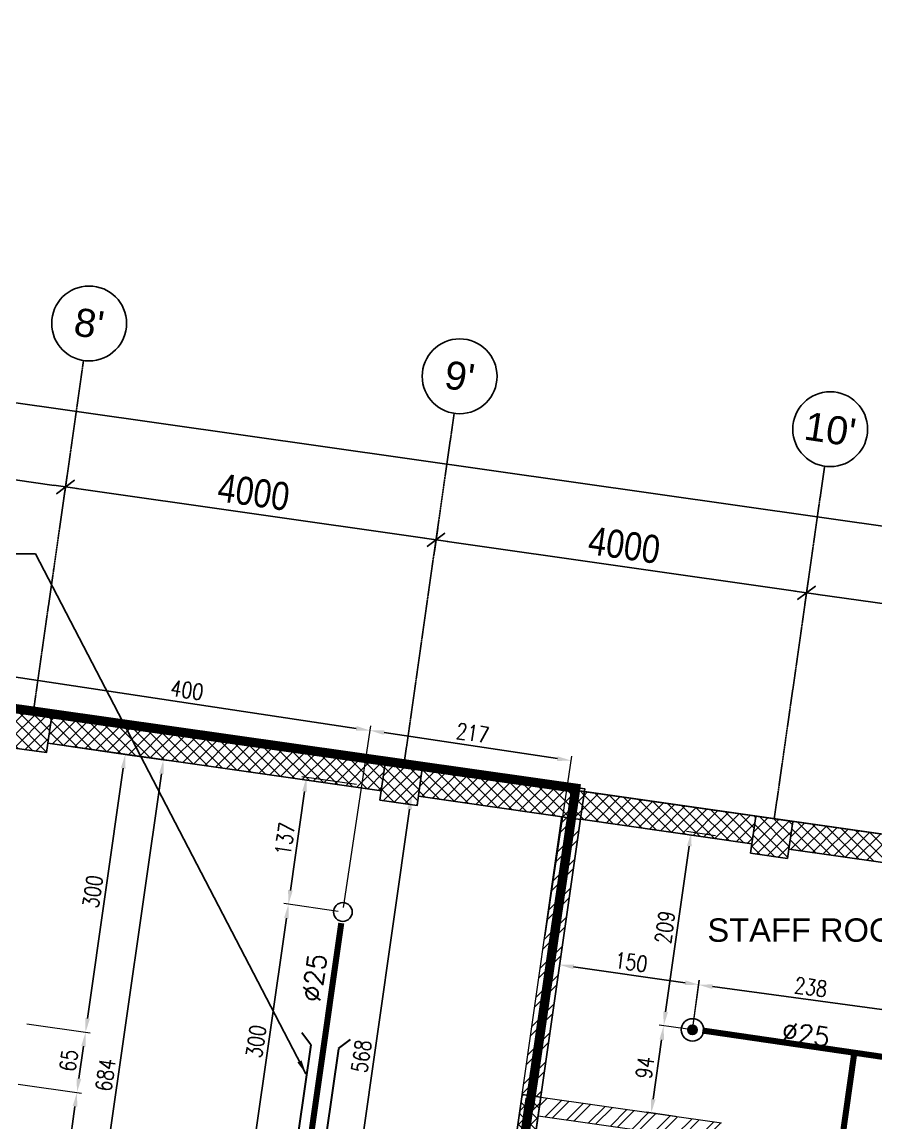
# Model space of a CAD drawing. Header units: inches. Extents: x 1355305 to 1448369, y 326920 to 386626.
# Drawn here: x 1401112 to 1410238, y 365953 to 377720 of the extents above; entities that cross this region are included whole.
import ezdxf
from ezdxf.enums import TextEntityAlignment as Align

# ---------------------------------------------------------------- set-up
doc = ezdxf.new("R2010")
doc.units = ezdxf.units.IN
doc.header["$MEASUREMENT"] = 0
for name, pattern in [('CENTER', [50.8, 31.75, -6.35, 6.35, -6.35]), ('DASHED2', [9.525, 6.35, -3.175]), ('DOT2', [3.175, 0, -3.175])]:
    doc.linetypes.add(name, pattern=pattern)
for name, color, linetype, lineweight in [('A-BLOCK', 43, 'Continuous', 13), ('A-DOOR', 10, 'Continuous', 15), ('A-HATCH CONCRETE', 254, 'Continuous', 5), ('A-LEASING LINE', 7, 'DASHED2', 9), ('wall hatch', 252, 'Continuous', 0)]:
    doc.layers.add(name, color=color, linetype=linetype, lineweight=lineweight)
for name, color, linetype in [('Axis', 9, 'CENTER'), ('dim-axis', 15, 'Continuous'), ('DIM2', 222, 'Continuous'), ('FFNEW', 252, 'Continuous'), ('FP-PIPE', 4, 'Continuous'), ('P-FIRE-SPR', 6, 'Continuous'), ('P-FIRE-TXT', 181, 'Continuous'), ('S-COL', 210, 'Continuous'), ('S-WALL', 1, 'Continuous'), ('SLEEVE', 2, 'Continuous'), ('SPR..', 3, 'Continuous'), ('TEXT', 181, 'Continuous')]:
    doc.layers.add(name, color=color, linetype=linetype)
doc.styles.add('ARIAL', font='ARIALN.TTF')
doc.styles.add('MECH', font='romans.shx')
doc.styles.add('ROMANS', font='romans__.ttf', dxfattribs={"width": 0.8})
doc.styles.add('style1', font='arial.ttf')
doc.dimstyles.new('DIM-100', dxfattribs={"dimscale": 150, "dimtxt": 2, "dimasz": 1, "dimexe": 0.75, "dimexo": 1, "dimgap": 0.5, "dimtad": 1, "dimdec": 0, "dimzin": 11, "dimdsep": 46, "dimtxsty": 'ARIAL', "dimblk": 'R', "dimcen": 2.5, "dimdle": 1, "dimclrd": 256, "dimclre": 256, "dimclrt": 256, "dimazin": 0, "dimtfac": 1, "dimtdec": 0, "dimtix": 1, "dimtmove": 2, "dimatfit": 3, "dimldrblk": 'R', "dimtolj": 1, "dimtzin": 3, "dimlwd": -1, "dimlwe": 13, "dimarcsym": 0})
doc.dimstyles.new('GRAND CINEMA', dxfattribs={"dimtxt": 180, "dimasz": 150, "dimexe": 0.18, "dimexo": 0.06, "dimgap": 100, "dimtad": 1, "dimdec": 0, "dimlfac": 0.1, "dimzin": 1, "dimdsep": 46, "dimtxsty": 'MECH', "dimcen": 0.09, "dimdle": 0.2, "dimclrd": 222, "dimclre": 222, "dimclrt": 3, "dimadec": 0, "dimazin": 0, "dimtfac": 1, "dimtdec": 0, "dimtix": 1, "dimtmove": 2, "dimatfit": 3, "dimfxl": 1, "dimtolj": 1, "dimtzin": 0, "dimlwd": -1, "dimarcsym": 0})
pattern_1 = [(45, (1341716.31, 266100.535), (-66.29126, 66.29126), []), (135, (1341716.31, 266100.535), (-66.29126, -66.29126), [])]

# ---------------------------------------------------------------- blocks, each defined once
blk = doc.blocks.new('R')
for p, q in [((0, -1.05), (0, 1.05)), ((-1.05, 0), (1.05, 0))]:
    blk.add_line(p, q)
at = {"color": 4, "lineweight": 13}
blk.add_line((-0.707, -0.707), (0.707, 0.707), dxfattribs=at)
blk = doc.blocks.new('*D1044')
at = {"layer": 'Defpoints', "color": 0, "transparency": 16777216}
for p in [(1420642, 597441), (1470715, 593565), (1470260, 590370)]:
    blk.add_point(p, dxfattribs=at)
at = {"layer": 'dim-axis', "color": 251, "linetype": 'DOT2', "lineweight": 13, "transparency": 16777216}
for p, q in [((1420663, 597590), (1421113, 600748)), ((1470281, 590519), (1470731, 593676))]:
    blk.add_line(p, q, dxfattribs=at)
at = {"layer": 'dim-axis', "color": 251, "transparency": 16777216}
blk.add_line((1421216, 600619), (1470596, 593582), dxfattribs=at)
at = {"layer": 'dim-axis', "color": 251, "transparency": 16777216, "xscale": 120, "yscale": 120, "zscale": 120}
for p, rotation in [((1421097, 600636), 171.8890881608404), ((1470715, 593565), 351.8890881608405)]:
    blk.add_blockref('R', p, dxfattribs=dict(at, rotation=rotation))
at = {"layer": 'dim-axis', "color": 251, "transparency": 16777216, "insert": (1445938, 597327), "char_height": 300, "attachment_point": 5, "rotation": 351.8891, "style": 'ARIAL'}
blk.add_mtext('\\A1;50119', dxfattribs=at)
blk = doc.blocks.new('*D80')
at = {"layer": 'Defpoints', "color": 0, "transparency": 16777216}
for p in [(1450492, 597002), (1446339, 596215), (1450299, 595650)]:
    blk.add_point(p, dxfattribs=at)
at = {"layer": 'dim-axis', "color": 251, "linetype": 'DOT2', "lineweight": 13, "transparency": 16777216}
for p, q in [((1450471, 596853), (1450283, 595538)), ((1446318, 596067), (1446323, 596104))]:
    blk.add_line(p, q, dxfattribs=at)
at = {"layer": 'dim-axis', "color": 251, "transparency": 16777216}
blk.add_line((1446458, 596198), (1450180, 595666), dxfattribs=at)
at = {"layer": 'dim-axis', "color": 251, "transparency": 16777216, "xscale": 120, "yscale": 120, "zscale": 120}
for p, rotation in [((1446339, 596215), 171.8736112541112), ((1450299, 595650), 351.8736112541112)]:
    blk.add_blockref('R', p, dxfattribs=dict(at, rotation=rotation))
at = {"layer": 'dim-axis', "color": 251, "transparency": 16777216, "insert": (1448352, 596158), "char_height": 300, "attachment_point": 5, "rotation": 351.8736, "style": 'ARIAL'}
blk.add_mtext('\\A1;4000', dxfattribs=at)
blk = doc.blocks.new('*D81')
at = {"layer": 'Defpoints', "color": 0, "transparency": 16777216}
for p in [(1450492, 597002), (1454452, 596437), (1454259, 595084)]:
    blk.add_point(p, dxfattribs=at)
at = {"layer": 'dim-axis', "color": 251, "linetype": 'DOT2', "lineweight": 13, "transparency": 16777216}
for p, q in [((1450471, 596853), (1450283, 595538)), ((1454431, 596288), (1454243, 594973))]:
    blk.add_line(p, q, dxfattribs=at)
at = {"layer": 'dim-axis', "color": 251, "transparency": 16777216}
blk.add_line((1450418, 595633), (1454140, 595101), dxfattribs=at)
at = {"layer": 'dim-axis', "color": 251, "transparency": 16777216, "xscale": 120, "yscale": 120, "zscale": 120}
for p, rotation in [((1450299, 595650), 171.8736112541112), ((1454259, 595084), 351.8736112541112)]:
    blk.add_blockref('R', p, dxfattribs=dict(at, rotation=rotation))
at = {"layer": 'dim-axis', "color": 251, "transparency": 16777216, "insert": (1452311, 595593), "char_height": 300, "attachment_point": 5, "rotation": 351.8736, "style": 'ARIAL'}
blk.add_mtext('\\A1;4000', dxfattribs=at)
blk = doc.blocks.new('*D82')
at = {"layer": 'Defpoints', "color": 0, "transparency": 16777216}
for p in [(1454452, 596437), (1458412, 595871), (1458219, 594519)]:
    blk.add_point(p, dxfattribs=at)
at = {"layer": 'dim-axis', "color": 251, "linetype": 'DOT2', "lineweight": 13, "transparency": 16777216}
for p, q in [((1454431, 596288), (1454243, 594973)), ((1458391, 595723), (1458203, 594407))]:
    blk.add_line(p, q, dxfattribs=at)
at = {"layer": 'dim-axis', "color": 251, "transparency": 16777216}
blk.add_line((1454378, 595067), (1458100, 594536), dxfattribs=at)
at = {"layer": 'dim-axis', "color": 251, "transparency": 16777216, "xscale": 120, "yscale": 120, "zscale": 120}
for p, rotation in [((1454259, 595084), 171.8736112541112), ((1458219, 594519), 351.8736112541112)]:
    blk.add_blockref('R', p, dxfattribs=dict(at, rotation=rotation))
at = {"layer": 'dim-axis', "color": 251, "transparency": 16777216, "insert": (1456271, 595027), "char_height": 300, "attachment_point": 5, "rotation": 351.8736, "style": 'ARIAL'}
blk.add_mtext('\\A1;4000', dxfattribs=at)
blk = doc.blocks.new('*D83')
at = {"layer": 'Defpoints', "color": 0, "transparency": 16777216}
for p in [(1458412, 595871), (1462372, 595306), (1462179, 593953)]:
    blk.add_point(p, dxfattribs=at)
at = {"layer": 'dim-axis', "color": 251, "linetype": 'DOT2', "lineweight": 13, "transparency": 16777216}
for p, q in [((1458391, 595723), (1458203, 594407)), ((1462351, 595157), (1462163, 593842))]:
    blk.add_line(p, q, dxfattribs=at)
at = {"layer": 'dim-axis', "color": 251, "transparency": 16777216}
blk.add_line((1458338, 594502), (1462060, 593970), dxfattribs=at)
at = {"layer": 'dim-axis', "color": 251, "transparency": 16777216, "xscale": 120, "yscale": 120, "zscale": 120}
for p, rotation in [((1458219, 594519), 171.8736112541112), ((1462179, 593953), 351.8736112541112)]:
    blk.add_blockref('R', p, dxfattribs=dict(at, rotation=rotation))
at = {"layer": 'dim-axis', "color": 251, "transparency": 16777216, "insert": (1460231, 594462), "char_height": 300, "attachment_point": 5, "rotation": 351.8736, "style": 'ARIAL'}
blk.add_mtext('\\A1;4000', dxfattribs=at)
blk = doc.blocks.new('SEDRGFE')
at = {"layer": 'A-HATCH CONCRETE'}
h = blk.add_hatch(dxfattribs=at)
h.set_pattern_fill('ANSI37', color=250, scale=750)
h.set_pattern_definition(pattern_1)
h.paths.add_polyline_path([(1380716, 704995), (1381112, 704939), (1381168, 705335), (1380772, 705391)])
h = blk.add_hatch(dxfattribs=at)
h.set_pattern_fill('ANSI37', color=250, scale=750)
h.set_pattern_definition(pattern_1)
h.paths.add_polyline_path([(1384676, 704430), (1385072, 704373), (1385128, 704769), (1384732, 704826)])
h = blk.add_hatch(dxfattribs=at)
h.set_pattern_fill('ANSI37', color=250, scale=750)
h.set_pattern_definition([(45, (1341716.94, 266100.535), (-66.29126, 66.29126), []), (135, (1341716.94, 266100.535), (-66.29126, -66.29126), [])])
h.paths.add_polyline_path([(1386197, 701285), (1386395, 701257), (1385780, 696950), (1385582, 696979)])
at = {"layer": 'wall hatch', "ltscale": 500}
h = blk.add_hatch(dxfattribs=at)
h.set_pattern_fill('ANSI32', color=250, scale=500)
h.set_pattern_definition([(45, (1432578.84, 1135998.4), (-132.58252, 132.58252), []), (45, (1432667.23, 1135998.4), (-132.58252, 132.58252), [])])
h.paths.add_polyline_path([(1386818, 704226), (1386620, 704255), (1386197, 701285), (1386395, 701257)])
h.paths.add_polyline_path([(1386367, 701059), (1386395, 701257), (1386395, 701257), (1386367, 701059)])
h = blk.add_hatch(dxfattribs=at)
h.set_pattern_fill('ANSI35', color=250, scale=500)
h.set_pattern_definition([(45, (1393765.3, 692564.65), (-88.38835, 88.38835), []), (45, (1393853.68, 692564.65), (-88.38835, 88.38835), [156.25, -31.25, 0, -31.25])])
edge = h.paths.add_edge_path(flags=17)
edge.add_line((1395397, 703056), (1395199, 703084))
edge.add_line((1395199, 703084), (1394088, 695296))
edge.add_line((1394088, 695296), (1394301, 695265))
edge.add_line((1394301, 695265), (1395397, 703056))
edge.add_line((1395397, 703056), (1395199, 703084))
h.paths.add_polyline_path([(1395397, 703056), (1395199, 703084), (1394088, 695296), (1394301, 695265)], flags=17)
h.paths.add_polyline_path([(1389810, 680290), (1389610, 680288), (1389610, 674888), (1389810, 674888)])
at = {"color": 250, "linetype": 'Continuous', "ltscale": 100}
blk.add_lwpolyline([(1389810, 674588), (1389810, 680290), (1389610, 680288), (1388060, 680288), (1388060, 686288), (1384200, 686288), (1384200, 693089), (1385203, 692942), (1385236, 693139), (1385780, 696950), (1386823, 704256), (1386865, 704553), (1351200, 709613), (1350434, 697904), (1372211, 694796), (1372209, 688237), (1371310, 688237), (1371310, 688038), (1371310, 684788), (1363260, 684788), (1363260, 684588), (1363260, 674588), (1389810, 674588)], dxfattribs=at)
at = {"layer": 'A-BLOCK', "color": 250, "ltscale": 100}
for p, q in [((1386395, 701257), (1386395, 701257)), ((1386161, 700987), (1386161, 700987)), ((1386168, 701088), (1386175, 701087)), ((1386367, 701059), (1386367, 701059))]:
    blk.add_line(p, q, dxfattribs=at)
for points in [[(1386197, 701285), (1386621, 704255)], [(1386395, 701257), (1386819, 704226)]]:
    blk.add_lwpolyline(points, dxfattribs=at)
at = {"layer": 'A-HATCH CONCRETE', "color": 250, "linetype": 'Continuous'}
for p, q in [((1380861, 705379), (1380862, 705380)), ((1380941, 705367), (1380939, 705369)), ((1380977, 705362), (1380978, 705363)), ((1381093, 705345), (1381094, 705347)), ((1381095, 705345), (1381094, 705347)), ((1381161, 705281), (1381210, 705330)), ((1381139, 705127), (1381326, 705313)), ((1381447, 704993), (1381161, 705279)), ((1381177, 705032), (1381442, 705297)), ((1381602, 704971), (1381248, 705324)), ((1381293, 705015), (1381558, 705280)), ((1381757, 704949), (1381403, 705302)), ((1381409, 704999), (1381674, 705264)), ((1381525, 704982), (1381790, 705247)), ((1381911, 704927), (1381558, 705280)), ((1381641, 704965), (1381906, 705231)), ((1382066, 704905), (1381712, 705258)), ((1381757, 704949), (1382022, 705214)), ((1382221, 704883), (1381867, 705236)), ((1382375, 704861), (1382022, 705214)), ((1381293, 705015), (1381145, 705163)), ((1381873, 704932), (1382138, 705197)), ((1381989, 704916), (1382254, 705181)), ((1382105, 704899), (1382370, 705164)), ((1382530, 704839), (1382176, 705192)), ((1382221, 704883), (1382486, 705148)), ((1382685, 704816), (1382331, 705170)), ((1382337, 704866), (1382602, 705131)), ((1382453, 704850), (1382718, 705115)), ((1382839, 704794), (1382486, 705148)), ((1382569, 704833), (1382834, 705098)), ((1382994, 704772), (1382640, 705126)), ((1383149, 704750), (1382795, 705104)), ((1381138, 705037), (1381128, 705047)), ((1382685, 704816), (1382950, 705082)), ((1382801, 704800), (1383066, 705065)), ((1382917, 704783), (1383182, 705048)), ((1383303, 704728), (1382950, 705082)), ((1383033, 704767), (1383298, 705032)), ((1383458, 704706), (1383104, 705060)), ((1383149, 704750), (1383415, 705015)), ((1383612, 704684), (1383259, 705038)), ((1383265, 704734), (1383531, 704999)), ((1383381, 704717), (1383647, 704982)), ((1383767, 704662), (1383414, 705015)), ((1383922, 704640), (1383568, 704993)), ((1383497, 704700), (1383763, 704966)), ((1383613, 704684), (1383879, 704949)), ((1384076, 704618), (1383723, 704971)), ((1383729, 704667), (1383995, 704933)), ((1383845, 704651), (1384111, 704916)), ((1384231, 704596), (1383878, 704949)), ((1383961, 704634), (1384227, 704899)), ((1384386, 704574), (1384032, 704927)), ((1384078, 704618), (1384343, 704883)), ((1384540, 704552), (1384187, 704905)), ((1384194, 704601), (1384459, 704866)), ((1384691, 704534), (1384342, 704883)), ((1384708, 704650), (1384496, 704861)), ((1384310, 704585), (1384575, 704850)), ((1384426, 704568), (1384691, 704833)), ((1384724, 704766), (1384651, 704839)), ((1384806, 704816), (1384807, 704817)), ((1384807, 704815), (1384806, 704817)), ((1384922, 704799), (1384923, 704800)), ((1384962, 704793), (1384960, 704795)), ((1385038, 704782), (1385039, 704784)), ((1385102, 704581), (1385271, 704750)), ((1385116, 704771), (1385115, 704773)), ((1385124, 704736), (1385155, 704767)), ((1385468, 704419), (1385127, 704760)), ((1385623, 704397), (1385270, 704751)), ((1384542, 704551), (1384719, 704729)), ((1385314, 704441), (1385111, 704644)), ((1385122, 704469), (1385387, 704734)), ((1385238, 704452), (1385503, 704717)), ((1385354, 704436), (1385619, 704701)), ((1385778, 704375), (1385424, 704729)), ((1385470, 704419), (1385735, 704684)), ((1385932, 704353), (1385579, 704706)), ((1385586, 704402), (1385851, 704668)), ((1385702, 704386), (1385967, 704651)), ((1386087, 704331), (1385733, 704684)), ((1385818, 704369), (1386083, 704634)), ((1386242, 704309), (1385888, 704662)), ((1386396, 704287), (1386043, 704640)), ((1384658, 704535), (1384697, 704574)), ((1385159, 704463), (1385094, 704528)), ((1385934, 704353), (1386199, 704618)), ((1386050, 704336), (1386315, 704601)), ((1386166, 704320), (1386431, 704585)), ((1386551, 704265), (1386197, 704618)), ((1386282, 704303), (1386547, 704568)), ((1386706, 704243), (1386352, 704596)), ((1386398, 704286), (1386663, 704552)), ((1386823, 704257), (1386507, 704574)), ((1386514, 704270), (1386779, 704535)), ((1386840, 704373), (1386661, 704552)), ((1386856, 704489), (1386816, 704530)), ((1386630, 704253), (1386855, 704478)), ((1386746, 704237), (1386833, 704324))]:
    blk.add_line(p, q, dxfattribs=at)
at = {"layer": 'S-COL', "color": 250}
for points in [[(1380716, 704995), (1381112, 704939), (1381168, 705335), (1380772, 705391)], [(1384676, 704430), (1385072, 704373), (1385128, 704769), (1384732, 704826)]]:
    blk.add_lwpolyline(points, close=True, dxfattribs=at)
blk.add_lwpolyline([(1386197, 701285), (1386395, 701257), (1385780, 696950), (1385582, 696979), (1386197, 701285)], dxfattribs=at)
at = {"layer": 'S-WALL', "color": 250}
for points in [[(1386861, 704523), (1351200, 709613)], [(1384691, 704530), (1381126, 705039)], [(1386819, 704226), (1385087, 704474)]]:
    blk.add_lwpolyline(points, dxfattribs=at)
blk = doc.blocks.new('SWGDCSTHYTD')
at = {"layer": 'A-HATCH CONCRETE'}
h = blk.add_hatch(dxfattribs=at)
h.set_pattern_fill('ANSI37', color=254, scale=750)
h.set_pattern_definition([(45, (1361977.04, -12529.21), (-66.29126, 66.29126), []), (135, (1361977.04, -12529.21), (-66.29126, -66.29126), [])])
h.paths.add_polyline_path([(1408896, 425235), (1409292, 425178), (1409349, 425574), (1408953, 425631)])
at = {"layer": 'wall hatch', "ltscale": 500}
h = blk.add_hatch(dxfattribs=at)
h.set_pattern_fill('ANSI35', color=254, scale=500)
h.set_pattern_definition([(45, (1414026.02, 413934.91), (-88.3883, 88.3883), []), (45, (1414114.41, 413934.91), (-88.3883, 88.3883), [156.25, -31.25, 0, -31.25])])
edge = h.paths.add_edge_path(flags=17)
edge.add_line((1415658, 424426), (1415460, 424455))
edge.add_line((1415460, 424455), (1414349, 416666))
edge.add_line((1414349, 416666), (1414562, 416636))
edge.add_line((1414562, 416636), (1415658, 424426))
edge.add_line((1415658, 424426), (1415460, 424455))
h.paths.add_polyline_path([(1415658, 424426), (1415460, 424455), (1414349, 416666), (1414562, 416636)], flags=17)
h.paths.add_polyline_path([(1413834, 413117), (1413862, 413315), (1409871, 413885), (1409871, 413723), (1409871, 413686), (1409871, 402958), (1410071, 402958), (1410071, 413654)])
h.paths.add_polyline_path([(1414152, 413930), (1413954, 413959), (1413919, 413711), (1414117, 413683)])
h.paths.add_polyline_path([(1409871, 401658), (1410071, 401661), (1410071, 401758), (1409871, 401758)])
h = blk.add_hatch(dxfattribs=at)
h.set_pattern_fill('ANSI32', color=254, scale=500)
h.set_pattern_definition([(45, (1452839.57, 857368.65), (-132.58252, 132.58252), []), (45, (1452927.96, 857368.65), (-132.58252, 132.58252), [])])
h.paths.add_polyline_path([(1406656, 422627), (1406627, 422429), (1408558, 422153), (1408586, 422351)])
at = {"color": 254, "linetype": 'Continuous', "ltscale": 100}
blk.add_lwpolyline([(1410071, 395958), (1410071, 401661), (1409871, 401658), (1408321, 401658), (1408321, 407658), (1404460, 407658), (1404460, 414459), (1405464, 414312), (1405497, 414509), (1406041, 418321), (1407084, 425626), (1407126, 425923), (1371461, 430983), (1370694, 419274), (1392471, 416166), (1392469, 409608), (1391571, 409608), (1391571, 409408), (1391571, 406158), (1383521, 406158), (1383521, 405958), (1383521, 395958), (1410071, 395958)], dxfattribs=at)
at = {"layer": 'A-BLOCK', "color": 254, "ltscale": 100}
for p, q in [((1406656, 422627), (1408586, 422351)), ((1406429, 422458), (1406436, 422457)), ((1406422, 422357), (1406421, 422357)), ((1406627, 422429), (1408558, 422153))]:
    blk.add_line(p, q, dxfattribs=at)
blk.add_lwpolyline([(1406656, 422627), (1407080, 425597)], dxfattribs=at)
at = {"layer": 'A-HATCH CONCRETE', "color": 254, "linetype": 'Continuous'}
for p, q in [((1407094, 425694), (1407272, 425872)), ((1407116, 425848), (1407156, 425889)), ((1407430, 425547), (1407117, 425860)), ((1407585, 425525), (1407231, 425878)), ((1407276, 425569), (1407101, 425744)), ((1407123, 425591), (1407388, 425856)), ((1407239, 425574), (1407504, 425839)), ((1407355, 425557), (1407620, 425823)), ((1407740, 425502), (1407386, 425856)), ((1407471, 425541), (1407736, 425806)), ((1407894, 425480), (1407541, 425834)), ((1407587, 425524), (1407852, 425789)), ((1408049, 425458), (1407695, 425812)), ((1407703, 425508), (1407968, 425773)), ((1407819, 425491), (1408084, 425756)), ((1408204, 425436), (1407850, 425790)), ((1407935, 425475), (1408200, 425740)), ((1408358, 425414), (1408005, 425768)), ((1408513, 425392), (1408159, 425746)), ((1407121, 425591), (1407084, 425628)), ((1408051, 425458), (1408316, 425723)), ((1408167, 425441), (1408432, 425707)), ((1408283, 425425), (1408548, 425690)), ((1408668, 425370), (1408314, 425724)), ((1408399, 425408), (1408664, 425674)), ((1408822, 425348), (1408469, 425701)), ((1408515, 425392), (1408780, 425657)), ((1408918, 425385), (1408623, 425679)), ((1408631, 425375), (1408896, 425640)), ((1408935, 425501), (1408778, 425657)), ((1408951, 425617), (1408933, 425635)), ((1409011, 425623), (1409012, 425624)), ((1408747, 425359), (1408942, 425554)), ((1409089, 425612), (1409087, 425613)), ((1409127, 425606), (1409128, 425607)), ((1409244, 425590), (1409242, 425591)), ((1409243, 425590), (1409244, 425591)), ((1409325, 425407), (1409476, 425558)), ((1409327, 425276), (1409592, 425541)), ((1409347, 425561), (1409360, 425574)), ((1409750, 425216), (1409397, 425569)), ((1409443, 425259), (1409708, 425525)), ((1409905, 425193), (1409551, 425547)), ((1409559, 425243), (1409824, 425508)), ((1410059, 425171), (1409706, 425525)), ((1408863, 425342), (1408920, 425399)), ((1409595, 425238), (1409338, 425495)), ((1409675, 425226), (1409940, 425491)), ((1409791, 425210), (1410057, 425475)), ((1410214, 425149), (1409861, 425503)), ((1409907, 425193), (1410173, 425458)), ((1410369, 425127), (1410015, 425481)), ((1410023, 425177), (1410289, 425442)), ((1410139, 425160), (1410405, 425425)), ((1410523, 425105), (1410170, 425459)), ((1409441, 425260), (1409321, 425379))]:
    blk.add_line(p, q, dxfattribs=at)
at = {"layer": 'S-COL', "color": 254, "linetype": 'ByBlock'}
blk.add_lwpolyline([(1408896, 425235), (1409292, 425178), (1409349, 425574), (1408953, 425631)], close=True, dxfattribs=at)
at = {"layer": 'S-WALL', "color": 254}
for points in [[(1371461, 430983), (1371461, 430983), (1369166, 395958), (1419296, 395958), (1421088, 423900), (1407122, 425894)], [(1408911, 425335), (1407080, 425597)], [(1412871, 424770), (1409307, 425279)]]:
    blk.add_lwpolyline(points, dxfattribs=at)
at = {"layer": 'TEXT', "color": 254, "ltscale": 0.5, "style": 'style1'}
blk.add_text('STAFF ROOM', height=250, dxfattribs=at).set_placement((1408436, 424288))
blk = doc.blocks.new('PENDENT SPR')
at = {"layer": 'P-FIRE-SPR'}
blk.add_circle((0, 0), 0.1, dxfattribs=at)
blk = doc.blocks.new('A$C365C0078')
at = {"color": 2, "lineweight": 30}
for p, q in [((-149, 461), (-263, 575)), ((149, 465), (263, 579)), ((-149, 461), (-149, -465)), ((149, 461), (149, -465)), ((-149, -465), (-263, -579)), ((149, -461), (263, -575))]:
    blk.add_line(p, q, dxfattribs=at)
blk = doc.blocks.new('*D1172')
at = {"layer": 'Defpoints', "color": 0, "transparency": 16777216}
for p in [(31283, -5716), (30277, -8603), (30859, -8686)]:
    blk.add_point(p, dxfattribs=at)
at = {"layer": 'DIM2', "color": 222, "lineweight": -2, "transparency": 16777216}
for p, q in [((31233, -5709), (30651, -5626)), ((30809, -8679), (30228, -8595))]:
    blk.add_line(p, q, dxfattribs=at)
at = {"layer": 'DIM2', "color": 222, "transparency": 16777216}
blk.add_line((30680, -5782), (30298, -8454), dxfattribs=at)
for points in [[(30655, -5778), (30704, -5785), (30701, -5633)], [(30273, -8451), (30323, -8458), (30277, -8603)]]:
    blk.add_solid(points, dxfattribs=at)
at = {"layer": 'DIM2', "color": 3, "transparency": 16777216, "insert": (30355, -7099), "char_height": 170, "attachment_point": 5, "rotation": 81.8773, "style": 'ROMANS'}
blk.add_mtext('\\A1;300', dxfattribs=at)
blk = doc.blocks.new('*D1198')
at = {"layer": 'Defpoints', "color": 0, "transparency": 16777216}
for p in [(30894, -4278), (31476, -4361), (31283, -5716)]:
    blk.add_point(p, dxfattribs=at)
at = {"layer": 'DIM2', "color": 222, "lineweight": -2, "transparency": 16777216}
for p, q in [((31427, -4354), (30845, -4271)), ((31233, -5709), (30651, -5626))]:
    blk.add_line(p, q, dxfattribs=at)
at = {"layer": 'DIM2', "color": 222, "transparency": 16777216}
blk.add_line((30722, -5485), (30873, -4427), dxfattribs=at)
for points in [[(30848, -4423), (30898, -4430), (30894, -4278)], [(30697, -5481), (30747, -5488), (30701, -5633)]]:
    blk.add_solid(points, dxfattribs=at)
at = {"layer": 'DIM2', "color": 3, "transparency": 16777216, "insert": (30663, -4936), "char_height": 170, "attachment_point": 5, "rotation": 81.8776, "style": 'ROMANS'}
blk.add_mtext('\\A1;137', dxfattribs=at)
blk = doc.blocks.new('*D1206')
at = {"layer": 'Defpoints', "color": 0, "transparency": 16777216}
for p in [(31574, -3776), (27327, -5119), (31283, -5716)]:
    blk.add_point(p, dxfattribs=at)
at = {"layer": 'DIM2', "color": 222, "lineweight": -2, "transparency": 16777216}
for p, q in [((27335, -5069), (27626, -3132)), ((31290, -5667), (31582, -3726))]:
    blk.add_line(p, q, dxfattribs=at)
at = {"layer": 'DIM2', "color": 222, "transparency": 16777216}
blk.add_line((27767, -3203), (31426, -3753), dxfattribs=at)
for points in [[(27771, -3179), (27763, -3228), (27619, -3181)], [(31430, -3729), (31422, -3778), (31574, -3776)]]:
    blk.add_solid(points, dxfattribs=at)
at = {"layer": 'DIM2', "color": 3, "transparency": 16777216, "insert": (29617, -3344), "char_height": 170, "attachment_point": 5, "rotation": 351.4537, "style": 'ROMANS'}
blk.add_mtext('\\A1;400', dxfattribs=at)
blk = doc.blocks.new('*D1207')
at = {"layer": 'Defpoints', "color": 0, "transparency": 16777216}
for p in [(33724, -4099), (31283, -5716), (33435, -6019)]:
    blk.add_point(p, dxfattribs=at)
at = {"layer": 'DIM2', "color": 222, "lineweight": -2, "transparency": 16777216}
for p, q in [((31290, -5667), (31582, -3726)), ((33443, -5969), (33731, -4049))]:
    blk.add_line(p, q, dxfattribs=at)
at = {"layer": 'DIM2', "color": 222, "transparency": 16777216}
blk.add_line((31723, -3798), (33575, -4076), dxfattribs=at)
for points in [[(31726, -3773), (31719, -3823), (31574, -3776)], [(33579, -4052), (33572, -4101), (33724, -4099)]]:
    blk.add_solid(points, dxfattribs=at)
at = {"layer": 'DIM2', "color": 3, "transparency": 16777216, "insert": (32669, -3803), "char_height": 170, "attachment_point": 5, "rotation": 351.4537, "style": 'ROMANS'}
blk.add_mtext('\\A1;217', dxfattribs=at)
blk = doc.blocks.new('*D1208')
at = {"layer": 'Defpoints', "color": 0, "transparency": 16777216}
for p in [(37446, -6813), (35019, -6976), (37381, -7295)]:
    blk.add_point(p, dxfattribs=at)
at = {"layer": 'DIM2', "color": 252, "lineweight": -2, "transparency": 16777216}
for p, q in [((35025, -6927), (35090, -6445)), ((37387, -7245), (37452, -6763))]:
    blk.add_line(p, q, dxfattribs=at)
at = {"layer": 'DIM2', "color": 252, "transparency": 16777216}
blk.add_line((35232, -6514), (37297, -6793), dxfattribs=at)
for points in [[(35236, -6489), (35229, -6539), (35084, -6494)], [(37300, -6768), (37294, -6818), (37446, -6813)]]:
    blk.add_solid(points, dxfattribs=at)
at = {"layer": 'DIM2', "color": 252, "transparency": 16777216, "insert": (36283, -6519), "char_height": 170, "attachment_point": 5, "rotation": 352.3158, "style": 'ROMANS'}
blk.add_mtext('\\A1;238', dxfattribs=at)
blk = doc.blocks.new('*D1210')
at = {"layer": 'Defpoints', "color": 0, "transparency": 16777216}
for p in [(28278, -3934), (28957, -4031), (27854, -6905)]:
    blk.add_point(p, dxfattribs=at)
at = {"layer": 'DIM2', "color": 222, "lineweight": -2, "transparency": 16777216}
for p, q in [((28327, -3941), (29006, -4038)), ((27904, -6912), (28582, -7009))]:
    blk.add_line(p, q, dxfattribs=at)
at = {"layer": 'DIM2', "color": 222, "transparency": 16777216}
blk.add_line((28554, -6853), (28936, -4180), dxfattribs=at)
for points in [[(28911, -4176), (28960, -4183), (28957, -4031)], [(28529, -6849), (28579, -6857), (28533, -7002)]]:
    blk.add_solid(points, dxfattribs=at)
at = {"layer": 'DIM2', "color": 3, "transparency": 16777216, "insert": (28610, -5497), "char_height": 170, "attachment_point": 5, "rotation": 81.8773, "style": 'ROMANS'}
blk.add_mtext('\\A1;300', dxfattribs=at)
blk = doc.blocks.new('*D1211')
at = {"layer": 'Defpoints', "color": 0, "transparency": 16777216}
for p in [(27762, -7548), (27311, -10709), (27990, -10806)]:
    blk.add_point(p, dxfattribs=at)
at = {"layer": 'DIM2', "color": 222, "lineweight": -2, "transparency": 16777216}
for p, q in [((27812, -7555), (28491, -7652)), ((27361, -10716), (28040, -10813))]:
    blk.add_line(p, q, dxfattribs=at)
at = {"layer": 'DIM2', "color": 222, "transparency": 16777216}
blk.add_line((28420, -7794), (28011, -10658), dxfattribs=at)
for points in [[(28395, -7790), (28445, -7797), (28441, -7645)], [(27987, -10654), (28036, -10661), (27990, -10806)]]:
    blk.add_solid(points, dxfattribs=at)
at = {"layer": 'DIM2', "color": 3, "transparency": 16777216, "insert": (28081, -9206), "char_height": 170, "attachment_point": 5, "rotation": 81.8773, "style": 'ROMANS'}
blk.add_mtext('\\A1;319', dxfattribs=at)
blk = doc.blocks.new('*D1212')
at = {"layer": 'Defpoints', "color": 0, "transparency": 16777216}
for p in [(28533, -7002), (28533, -7002), (28441, -7645)]:
    blk.add_point(p, dxfattribs=at)
at = {"layer": 'DIM2', "color": 222, "lineweight": -2, "transparency": 16777216}
for p, q in [((28484, -6995), (28483, -6994)), ((28392, -7638), (28392, -7638))]:
    blk.add_line(p, q, dxfattribs=at)
at = {"layer": 'DIM2', "color": 222, "transparency": 16777216}
blk.add_line((28462, -7497), (28512, -7150), dxfattribs=at)
for points in [[(28487, -7146), (28536, -7154), (28533, -7002)], [(28438, -7493), (28487, -7500), (28441, -7645)]]:
    blk.add_solid(points, dxfattribs=at)
at = {"layer": 'DIM2', "color": 3, "transparency": 16777216, "insert": (28353, -7304), "char_height": 170, "attachment_point": 5, "rotation": 81.8773, "style": 'ROMANS'}
blk.add_mtext('\\A1;65', dxfattribs=at)
blk = doc.blocks.new('*D1213')
at = {"layer": 'Defpoints', "color": 0, "transparency": 16777216}
for p in [(28957, -4031), (27990, -10806), (28398, -10865)]:
    blk.add_point(p, dxfattribs=at)
at = {"layer": 'DIM2', "color": 222, "lineweight": -2, "transparency": 16777216}
for p, q in [((29007, -4038), (29414, -4096)), ((28040, -10813), (28447, -10872))]:
    blk.add_line(p, q, dxfattribs=at)
at = {"layer": 'DIM2', "color": 222, "transparency": 16777216}
blk.add_line((29344, -4238), (28419, -10716), dxfattribs=at)
for points in [[(29319, -4234), (29368, -4241), (29365, -4089)], [(28394, -10712), (28444, -10720), (28398, -10865)]]:
    blk.add_solid(points, dxfattribs=at)
at = {"layer": 'DIM2', "color": 3, "transparency": 16777216, "insert": (28747, -7458), "char_height": 170, "attachment_point": 5, "rotation": 81.8773, "style": 'ROMANS'}
blk.add_mtext('\\A1;684', dxfattribs=at)
blk = doc.blocks.new('*D1268')
at = {"layer": 'Defpoints', "color": 0, "transparency": 16777216}
for p in [(32017, -4468), (32017, -4468), (31215, -10087)]:
    blk.add_point(p, dxfattribs=at)
at = {"layer": 'DIM2', "color": 222, "lineweight": -2, "transparency": 16777216}
for p, q in [((31967, -4461), (31967, -4461)), ((31165, -10080), (31165, -10080))]:
    blk.add_line(p, q, dxfattribs=at)
at = {"layer": 'DIM2', "color": 222, "transparency": 16777216}
blk.add_line((31236, -9939), (31996, -4616), dxfattribs=at)
for points in [[(31971, -4613), (32020, -4620), (32017, -4468)], [(31211, -9935), (31261, -9942), (31215, -10087)]]:
    blk.add_solid(points, dxfattribs=at)
at = {"layer": 'DIM2', "color": 3, "transparency": 16777216, "insert": (31481, -7258), "char_height": 170, "attachment_point": 5, "rotation": 81.8773, "style": 'ROMANS'}
blk.add_mtext('\\A1;568', dxfattribs=at)
blk = doc.blocks.new('*D1336')
at = {"layer": 'Defpoints', "color": 0, "transparency": 16777216}
for p in [(33600, -6281), (33531, -6764), (35019, -6976)]:
    blk.add_point(p, dxfattribs=at)
at = {"layer": 'DIM2', "color": 252, "lineweight": -2, "transparency": 16777216}
for p, q in [((33538, -6714), (33607, -6231)), ((35026, -6927), (35095, -6443))]:
    blk.add_line(p, q, dxfattribs=at)
at = {"layer": 'DIM2', "color": 252, "transparency": 16777216}
blk.add_line((34939, -6472), (33748, -6302), dxfattribs=at)
for points in [[(33752, -6277), (33745, -6327), (33600, -6281)], [(34943, -6447), (34936, -6497), (35088, -6493)]]:
    blk.add_solid(points, dxfattribs=at)
at = {"layer": 'DIM2', "color": 252, "transparency": 16777216, "insert": (34363, -6252), "char_height": 170, "attachment_point": 5, "rotation": 351.8773, "style": 'ROMANS'}
blk.add_mtext('\\A1;150', dxfattribs=at)
blk = doc.blocks.new('*D1337')
at = {"layer": 'Defpoints', "color": 0, "transparency": 16777216}
for p in [(35019, -6976), (34578, -7864), (34886, -7908)]:
    blk.add_point(p, dxfattribs=at)
at = {"layer": 'DIM2', "color": 252, "lineweight": -2, "transparency": 16777216}
for p, q in [((34969, -6969), (34661, -6925)), ((34836, -7901), (34528, -7857))]:
    blk.add_line(p, q, dxfattribs=at)
at = {"layer": 'DIM2', "color": 252, "transparency": 16777216}
blk.add_line((34689, -7081), (34599, -7715), dxfattribs=at)
for points in [[(34665, -7077), (34714, -7084), (34711, -6932)], [(34574, -7712), (34624, -7719), (34578, -7864)]]:
    blk.add_solid(points, dxfattribs=at)
at = {"layer": 'DIM2', "color": 252, "transparency": 16777216, "insert": (34510, -7379), "char_height": 170, "attachment_point": 5, "rotation": 81.8773, "style": 'ROMANS'}
blk.add_mtext('\\A1;94', dxfattribs=at)
blk = doc.blocks.new('*D1338')
at = {"layer": 'Defpoints', "color": 0, "transparency": 16777216}
for p in [(35005, -4864), (35314, -4908), (35019, -6976)]:
    blk.add_point(p, dxfattribs=at)
at = {"layer": 'DIM2', "color": 252, "lineweight": -2, "transparency": 16777216}
for p, q in [((35264, -4901), (34956, -4857)), ((34969, -6969), (34661, -6925))]:
    blk.add_line(p, q, dxfattribs=at)
at = {"layer": 'DIM2', "color": 252, "transparency": 16777216}
blk.add_line((34732, -6784), (34984, -5013), dxfattribs=at)
for points in [[(34960, -5009), (35009, -5016), (35005, -4864)], [(34707, -6780), (34757, -6787), (34711, -6932)]]:
    blk.add_solid(points, dxfattribs=at)
at = {"layer": 'DIM2', "color": 252, "transparency": 16777216, "insert": (34724, -5879), "char_height": 170, "attachment_point": 5, "rotation": 81.8891, "style": 'ROMANS'}
blk.add_mtext('\\A1;209', dxfattribs=at)
blk = doc.blocks.new('SGSR')
at = {"layer": 'Axis', "color": 251, "ltscale": 0.5}
for p, q in [((1449954.6, 593235.2), (1450492.3, 597001.9)), ((1453914.5, 592670), (1454452.2, 596436.6)), ((1457874.3, 592104.8), (1458412, 595871.2))]:
    blk.add_line(p, q, dxfattribs=at)
at = {"layer": 'Axis', "color": 251, "linetype": 'Continuous'}
for centre in [(1450552, 597397.6), (1454511.7, 596832.4), (1458471.4, 596267.3)]:
    blk.add_circle(centre, 400, dxfattribs=at)
at = {"layer": 'S-WALL', "color": 251}
blk.add_lwpolyline([(1417889.2, 562458.6), (1468019.2, 562458.6), (1469810.8, 590401.2), (1420184.3, 597484.1)], close=True, dxfattribs=at)
at = {"layer": 'Axis', "color": 251, "linetype": 'Continuous', "style": 'style1'}
for s, p in [("8'", (1450552, 597397.6)), ("9'", (1454511.7, 596832.4)), ("10'", (1458471.4, 596267.3))]:
    blk.add_text(s, height=300, rotation=351.41133, dxfattribs=at).set_placement(p, align=Align.MIDDLE)
at = {"layer": 'dim-axis', "color": 251}
dim = blk.add_aligned_dim(p1=(1420641.6, 597441.4), p2=(1470259.6, 590370.1), distance=3227.1, dimstyle='DIM-100', override={"dimasz": 0.8, "dimclrd": 251, "dimclre": 251, "dimclrt": 251}, dxfattribs=at)
dim.commit()
dim.dimension.update_dxf_attribs({"geometry": '*D1044', "text_midpoint": (1445938.1, 597326.5)})
for base, p1, p2, picture, middle in [((1450299.2, 595649.5), (1446339.5, 596215.5), (1450492.3, 597001.9), '*D80', (1448351.6, 596158.1)), ((1454259.1, 595084.1), (1450492.3, 597001.9), (1454452.2, 596436.6), '*D81', (1452311.4, 595592.7)), ((1458218.9, 594518.7), (1454452.2, 596436.6), (1458412, 595871.2), '*D82', (1456271.2, 595027.3)), ((1462178.7, 593953.2), (1458412, 595871.2), (1462371.9, 595305.9), '*D83', (1460231.1, 594461.8))]:
    dim = blk.add_linear_dim(base=base, p1=p1, p2=p2, angle=171.87361, dimstyle='DIM-100', override={"dimasz": 0.8, "dimclrd": 251, "dimclre": 251, "dimclrt": 251}, dxfattribs=at)
    dim.commit()
    dim.dimension.update_dxf_attribs({"geometry": picture, "text_midpoint": middle})
blk = doc.blocks.new('A$C6DC347C1')
at = {"layer": 'SPR..'}
h = blk.add_hatch(color=252, dxfattribs=at)
h.dxf.hatch_style = 1
edge = h.paths.add_edge_path()
edge.add_arc((35018.8, -6976.1), 50.6, 0, 360)
at = {"layer": 'A-LEASING LINE', "color": 6, "const_width": 100}
blk.add_lwpolyline([(-1797, 660.5), (-2564.1, -11048.5), (19312.7, -14170.9), (19312.7, -20715.1), (18412.6, -20714.9), (18412.6, -24265), (10362.6, -24265), (10362.6, -34365), (36712, -34365), (36712, -28765), (34962.4, -28765), (34962.4, -22740), (31101.7, -22740), (31101.7, -15751.8), (32125.3, -15898.6), (33276.1, -7757.8), (33283.8, -7758.8), (33770.9, -4393.3), (-1797, 660.5)], dxfattribs=at)
at = {"layer": 'FP-PIPE', "color": 4, "const_width": 65}
blk.add_lwpolyline([(31265.7, -5834.9), (30875.8, -8567.1)], dxfattribs=at)
at = {"layer": 'FP-PIPE', "color": 252, "const_width": 65}
for points in [[(35124.4, -6982.6), (37260.7, -7294.8)], [(36748.3, -7219.9), (36306.5, -10349.7)]]:
    blk.add_lwpolyline(points, dxfattribs=at)
at = {"layer": 'SPR..', "color": 252}
for radius in [120, 50.6]:
    blk.add_circle((35018.8, -6976.1), radius, dxfattribs=at)
at = {"layer": 'SLEEVE', "rotation": 351.8773290502697}
blk.add_blockref('A$C365C0078', (31023.4, -7613.4), dxfattribs=at)
at = {"layer": 'SPR..', "xscale": 999.9999999999997, "yscale": 999.9999999999997, "zscale": 999.9999999999997, "rotation": 351.4113288098228}
blk.add_blockref('PENDENT SPR', (31282.7, -5716.1), dxfattribs=at)
at = {"layer": 'P-FIRE-TXT', "style": 'MECH'}
blk.add_text('%%C25', height=200, rotation=81.87733, dxfattribs=at).set_placement((30977.9, -6417.8), align=Align.MIDDLE_CENTER)
at = {"layer": 'P-FIRE-TXT', "color": 252, "style": 'MECH'}
blk.add_text('%%C25', height=200, rotation=351.87733, dxfattribs=at).set_placement((36230.2, -7022.2), align=Align.MIDDLE_CENTER)
at = {"layer": 'DIM2'}
for base, p1, p2, picture, middle in [((31574.2, -3775.6), (27327.4, -5118.7), (31282.6, -5716.1), '*D1206', (29616.6, -3344.1)), ((33723.7, -4098.6), (31282.6, -5716.1), (33435.2, -6018.6), '*D1207', (32669.1, -3802.8))]:
    dim = blk.add_linear_dim(base=base, p1=p1, p2=p2, angle=171.45371, dimstyle='GRAND CINEMA', override={"dimtxt": 170, "dimexe": 50, "dimexo": 50, "dimgap": 50, "dimtxsty": 'ROMANS', "dimfxl": 6000}, dxfattribs=at)
    dim.commit()
    dim.dimension.update_dxf_attribs({"geometry": picture, "text_midpoint": middle})
for p1, p2, distance, picture, middle in [((27854.1, -6904.6), (28278, -3934.2), -685.8, '*D1210', (28610.5, -5497.1)), ((28957.1, -4031.1), (27990.1, -10806.3), 411.9, '*D1213', (28746.9, -7457.7)), ((31282.7, -5716.1), (31476, -4361.2), 587.7, '*D1198', (30663.1, -4936.4)), ((31214.7, -10087.4), (32016.7, -4467.8), 0, '*D1268', (31481.3, -7258.5)), ((31282.7, -5716.1), (30858.8, -8685.6), -587.7, '*D1172', (30354.5, -7098.6)), ((28441.4, -7645), (28533.3, -7001.6), 0.4, '*D1212', (28352.6, -7304.1)), ((27762.2, -7548.1), (27311, -10709.4), 685.9, '*D1211', (28081.3, -9206.5))]:
    dim = blk.add_aligned_dim(p1=p1, p2=p2, distance=distance, dimstyle='GRAND CINEMA', override={"dimtxt": 170, "dimexe": 50, "dimexo": 50, "dimgap": 50, "dimtxsty": 'ROMANS', "dimfxl": 6000}, dxfattribs=at)
    dim.commit()
    dim.dimension.update_dxf_attribs({"geometry": picture, "text_midpoint": middle})
at = {"layer": 'DIM2', "color": 252}
for p2, distance, picture, middle in [((35313.5, -4908.1), 311.2, '*D1338', (34723.6, -5879)), ((33530.7, -6763.8), -488.1, '*D1336', (34362.9, -6252.4)), ((37380.7, -7294.8), 486.3, '*D1208', (36282.9, -6519)), ((34885.8, -7907.7), -311.2, '*D1337', (34509.8, -7378.8))]:
    dim = blk.add_aligned_dim(p1=(35018.8, -6976.1), p2=p2, distance=distance, dimstyle='GRAND CINEMA', override={"dimtxt": 170, "dimexe": 50, "dimexo": 50, "dimgap": 50, "dimtxsty": 'ROMANS', "dimclrd": 252, "dimclre": 252, "dimclrt": 252, "dimfxl": 6000}, dxfattribs=at)
    dim.commit()
    dim.dimension.update_dxf_attribs({"geometry": picture, "text_midpoint": middle})
at = {"layer": 'DIM2'}
blk.add_leader([(30888.2, -7446.1), (27998, -1888.7), (25615.6, -1888.7)], dimstyle='GRAND CINEMA', override={"dimgap": 0.1, "dimtad": 0, "dimfxl": 0}, dxfattribs=at)

msp = doc.modelspace()

# ---------------------------------------------------------------- block references
at = {"color": 252, "linetype": 'Continuous'}
msp.add_blockref('SWGDCSTHYTD', (0, -56398), dxfattribs=at)
at = {"layer": 'A-DOOR', "color": 252, "linetype": 'Continuous', "ltscale": 100}
msp.add_blockref('A$C6DC347C1', (1373258, 373924), dxfattribs=at)
at = {"layer": 'FFNEW', "color": 6, "linetype": 'Continuous'}
for name, p in [('SGSR', (-48723, -222899)), ('SEDRGFE', (20261, -335028))]:
    msp.add_blockref(name, p, dxfattribs=at)

doc.saveas('drawing.dxf')
